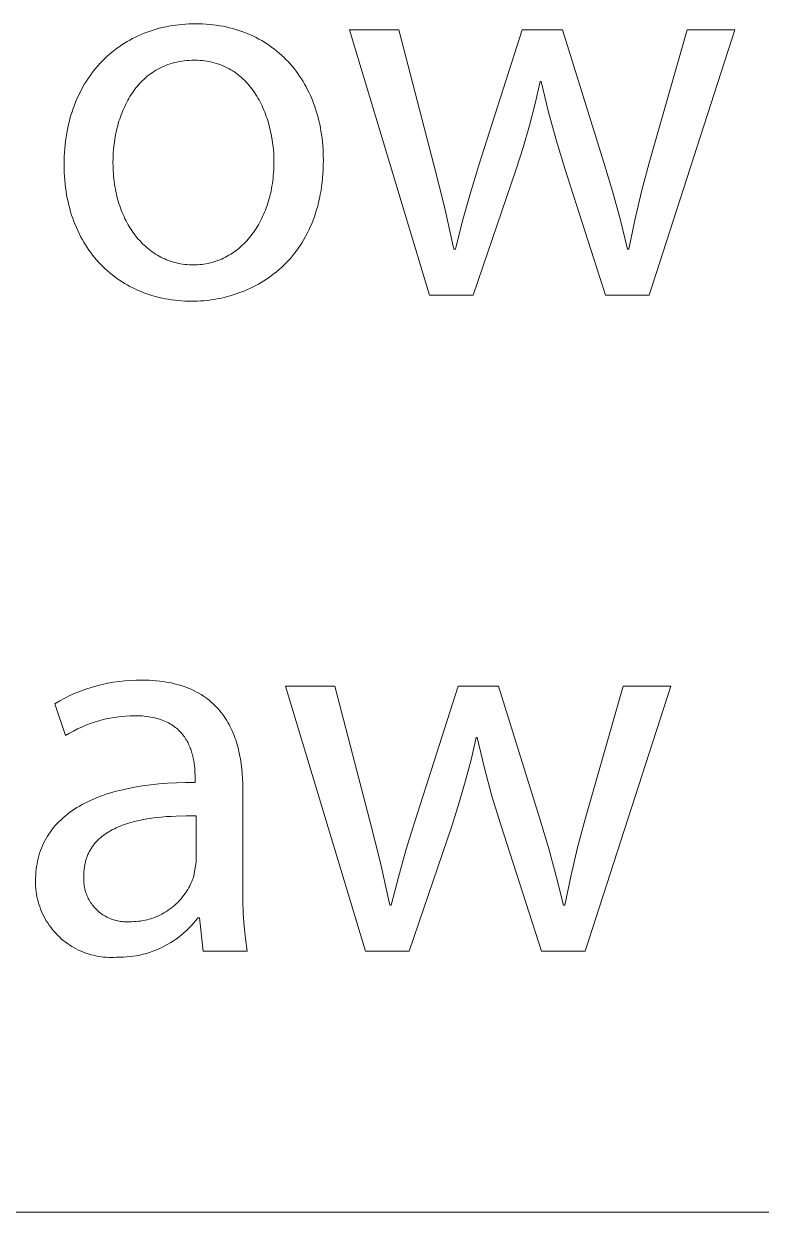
# Model space of a CAD drawing. Header units: millimetres. Extents: x 1383 to 4664, y -160 to 2132.
# Drawn here: x 4064.3 to 4108.5, y -159.9 to -88.7 of the extents above; entities that cross this region are included whole.
import ezdxf

# ---------------------------------------------------------------- set-up
doc = ezdxf.new("R2010")
doc.units = ezdxf.units.MM
doc.header["$MEASUREMENT"] = 0
doc.layers.add('Domyślny', color=7, linetype='Continuous', true_color=0x000000)

msp = doc.modelspace()

# ---------------------------------------------------------------- linework, layer by layer
at = {"layer": 'Domyślny', "color": 18, "lineweight": 15, "true_color": 0x000000}
for p, q in [((4072.083, -89.087), (4072.268, -89.031)), ((4072.268, -89.031), (4072.454, -88.98)), ((4072.454, -88.98), (4072.643, -88.933)), ((4072.643, -88.933), (4072.834, -88.891)), ((4072.834, -88.891), (4073.026, -88.852)), ((4073.026, -88.852), (4073.22, -88.819)), ((4073.22, -88.819), (4073.416, -88.789)), ((4073.416, -88.789), (4073.614, -88.765)), ((4073.614, -88.765), (4073.813, -88.744)), ((4073.813, -88.744), (4074.014, -88.728)), ((4074.014, -88.728), (4074.217, -88.717)), ((4074.217, -88.717), (4074.42, -88.71)), ((4074.42, -88.71), (4074.626, -88.708)), ((4074.626, -88.708), (4074.839, -88.71)), ((4074.839, -88.71), (4075.049, -88.717)), ((4075.049, -88.717), (4075.258, -88.729)), ((4075.258, -88.729), (4075.464, -88.746)), ((4075.464, -88.746), (4075.668, -88.768)), ((4075.668, -88.768), (4075.87, -88.794)), ((4075.87, -88.794), (4076.069, -88.825)), ((4076.069, -88.825), (4076.266, -88.86)), ((4076.266, -88.86), (4076.46, -88.9)), ((4076.46, -88.9), (4076.652, -88.944)), ((4076.652, -88.944), (4076.842, -88.993)), ((4076.842, -88.993), (4077.028, -89.046)), ((4070.522, -89.778), (4070.686, -89.685)), ((4070.686, -89.685), (4070.852, -89.595)), ((4070.852, -89.595), (4071.021, -89.51)), ((4071.021, -89.51), (4071.192, -89.429)), ((4071.192, -89.429), (4071.366, -89.352)), ((4071.366, -89.352), (4071.542, -89.279)), ((4071.542, -89.279), (4071.72, -89.211)), ((4071.72, -89.211), (4071.9, -89.147)), ((4071.9, -89.147), (4072.083, -89.087)), ((4077.028, -89.046), (4077.213, -89.104)), ((4077.213, -89.104), (4077.394, -89.166)), ((4077.394, -89.166), (4077.573, -89.232)), ((4077.573, -89.232), (4077.749, -89.303)), ((4077.749, -89.303), (4077.922, -89.377)), ((4077.922, -89.377), (4078.093, -89.456)), ((4078.093, -89.456), (4078.261, -89.539)), ((4078.261, -89.539), (4078.426, -89.626)), ((4078.426, -89.626), (4078.588, -89.718)), ((4078.588, -89.718), (4078.747, -89.813)), ((4088.648, -104.971), (4083.852, -89.074)), ((4083.852, -89.074), (4086.812, -89.074)), ((4086.812, -89.074), (4088.91, -97.159)), ((4091.609, -97.181), (4094.198, -89.074)), ((4094.198, -89.074), (4096.624, -89.074)), ((4096.624, -89.074), (4099.093, -97.028)), ((4101.814, -97.05), (4104.086, -89.074)), ((4106.949, -89.074), (4101.814, -104.971)), ((4104.086, -89.074), (4106.949, -89.074)), ((4069.453, -90.547), (4069.597, -90.425)), ((4069.597, -90.425), (4069.745, -90.307)), ((4069.745, -90.307), (4069.894, -90.193)), ((4069.894, -90.193), (4070.047, -90.083)), ((4070.047, -90.083), (4070.203, -89.978)), ((4070.203, -89.978), (4070.361, -89.876)), ((4070.361, -89.876), (4070.522, -89.778)), ((4078.747, -89.813), (4078.903, -89.912)), ((4078.903, -89.912), (4079.056, -90.015)), ((4079.056, -90.015), (4079.206, -90.122)), ((4079.206, -90.122), (4079.353, -90.233)), ((4079.353, -90.233), (4079.497, -90.347)), ((4079.497, -90.347), (4079.638, -90.466)), ((4079.638, -90.466), (4079.775, -90.588)), ((4068.78, -91.216), (4068.908, -91.074)), ((4068.908, -91.074), (4069.04, -90.937)), ((4069.04, -90.937), (4069.174, -90.803)), ((4069.174, -90.803), (4069.312, -90.673)), ((4069.312, -90.673), (4069.453, -90.547)), ((4072.971, -91.155), (4072.844, -91.203)), ((4073.102, -91.111), (4072.971, -91.155)), ((4073.235, -91.071), (4073.102, -91.111)), ((4073.371, -91.034), (4073.235, -91.071)), ((4073.51, -91.002), (4073.371, -91.034)), ((4073.652, -90.973), (4073.51, -91.002)), ((4073.796, -90.949), (4073.652, -90.973)), ((4073.943, -90.929), (4073.796, -90.949)), ((4074.093, -90.913), (4073.943, -90.929)), ((4074.246, -90.902), (4074.093, -90.913)), ((4074.402, -90.895), (4074.246, -90.902)), ((4074.56, -90.893), (4074.402, -90.895)), ((4074.719, -90.895), (4074.56, -90.893)), ((4074.875, -90.903), (4074.719, -90.895)), ((4075.027, -90.915), (4074.875, -90.903)), ((4075.177, -90.932), (4075.027, -90.915)), ((4075.324, -90.953), (4075.177, -90.932)), ((4075.468, -90.979), (4075.324, -90.953)), ((4075.609, -91.01), (4075.468, -90.979)), ((4075.747, -91.045), (4075.609, -91.01)), ((4075.882, -91.084), (4075.747, -91.045)), ((4076.014, -91.127), (4075.882, -91.084)), ((4076.143, -91.174), (4076.014, -91.127)), ((4076.27, -91.225), (4076.143, -91.174)), ((4079.775, -90.588), (4079.909, -90.714)), ((4079.909, -90.714), (4080.04, -90.843)), ((4080.04, -90.843), (4080.168, -90.976)), ((4080.168, -90.976), (4080.292, -91.113)), ((4080.292, -91.113), (4080.413, -91.253)), ((4068.19, -91.981), (4068.301, -91.821)), ((4068.301, -91.821), (4068.415, -91.664)), ((4068.415, -91.664), (4068.533, -91.511)), ((4068.533, -91.511), (4068.655, -91.361)), ((4068.655, -91.361), (4068.78, -91.216)), ((4071.712, -91.875), (4071.613, -91.96)), ((4071.813, -91.794), (4071.712, -91.875)), ((4071.917, -91.715), (4071.813, -91.794)), ((4072.023, -91.639), (4071.917, -91.715)), ((4072.133, -91.567), (4072.023, -91.639)), ((4072.244, -91.498), (4072.133, -91.567)), ((4072.359, -91.432), (4072.244, -91.498)), ((4072.476, -91.369), (4072.359, -91.432)), ((4072.596, -91.31), (4072.476, -91.369)), ((4072.718, -91.255), (4072.596, -91.31)), ((4072.844, -91.203), (4072.718, -91.255)), ((4076.393, -91.28), (4076.27, -91.225)), ((4076.514, -91.339), (4076.393, -91.28)), ((4076.632, -91.402), (4076.514, -91.339)), ((4076.747, -91.468), (4076.632, -91.402)), ((4076.86, -91.537), (4076.747, -91.468)), ((4076.969, -91.61), (4076.86, -91.537)), ((4077.076, -91.686), (4076.969, -91.61)), ((4077.18, -91.766), (4077.076, -91.686)), ((4077.282, -91.848), (4077.18, -91.766)), ((4077.381, -91.934), (4077.282, -91.848)), ((4080.413, -91.253), (4080.531, -91.397)), ((4080.531, -91.397), (4080.645, -91.544)), ((4080.645, -91.544), (4080.755, -91.694)), ((4080.755, -91.694), (4080.862, -91.848)), ((4080.862, -91.848), (4080.966, -92.005)), ((4067.783, -92.661), (4067.879, -92.486)), ((4067.879, -92.486), (4067.979, -92.314)), ((4067.979, -92.314), (4068.082, -92.146)), ((4068.082, -92.146), (4068.19, -91.981)), ((4071.075, -92.526), (4070.994, -92.63)), ((4071.158, -92.425), (4071.075, -92.526)), ((4071.244, -92.327), (4071.158, -92.425)), ((4071.332, -92.231), (4071.244, -92.327)), ((4071.423, -92.138), (4071.332, -92.231)), ((4071.517, -92.048), (4071.423, -92.138)), ((4071.613, -91.96), (4071.517, -92.048)), ((4077.477, -92.022), (4077.381, -91.934)), ((4077.57, -92.113), (4077.477, -92.022)), ((4077.661, -92.207), (4077.57, -92.113)), ((4077.749, -92.304), (4077.661, -92.207)), ((4077.835, -92.403), (4077.749, -92.304)), ((4077.918, -92.505), (4077.835, -92.403)), ((4077.998, -92.608), (4077.918, -92.505)), ((4080.966, -92.005), (4081.066, -92.165)), ((4081.066, -92.165), (4081.162, -92.329)), ((4081.162, -92.329), (4081.254, -92.496)), ((4081.254, -92.496), (4081.343, -92.666)), ((4095.28, -92.166), (4094.976, -93.495)), ((4095.346, -92.166), (4095.28, -92.166)), ((4095.757, -93.922), (4095.346, -92.166)), ((4067.437, -93.4), (4067.518, -93.21)), ((4067.518, -93.21), (4067.602, -93.023)), ((4067.602, -93.023), (4067.69, -92.84)), ((4067.69, -92.84), (4067.783, -92.661)), ((4070.562, -93.296), (4070.498, -93.415)), ((4070.627, -93.18), (4070.562, -93.296)), ((4070.696, -93.066), (4070.627, -93.18)), ((4070.767, -92.953), (4070.696, -93.066)), ((4070.84, -92.843), (4070.767, -92.953)), ((4070.916, -92.735), (4070.84, -92.843)), ((4070.994, -92.63), (4070.916, -92.735)), ((4078.076, -92.715), (4077.998, -92.608)), ((4078.152, -92.823), (4078.076, -92.715)), ((4078.224, -92.933), (4078.152, -92.823)), ((4078.295, -93.046), (4078.224, -92.933)), ((4078.363, -93.16), (4078.295, -93.046)), ((4078.428, -93.276), (4078.363, -93.16)), ((4078.491, -93.394), (4078.428, -93.276)), ((4081.343, -92.666), (4081.428, -92.839)), ((4081.428, -92.839), (4081.509, -93.015)), ((4081.509, -93.015), (4081.587, -93.194)), ((4081.587, -93.194), (4081.661, -93.376)), ((4067.158, -94.196), (4067.221, -93.992)), ((4067.221, -93.992), (4067.289, -93.791)), ((4067.289, -93.791), (4067.361, -93.594)), ((4067.361, -93.594), (4067.437, -93.4)), ((4070.269, -93.905), (4070.218, -94.032)), ((4070.323, -93.78), (4070.269, -93.905)), ((4070.379, -93.657), (4070.323, -93.78)), ((4070.437, -93.535), (4070.379, -93.657)), ((4070.498, -93.415), (4070.437, -93.535)), ((4078.551, -93.513), (4078.491, -93.394)), ((4078.609, -93.634), (4078.551, -93.513)), ((4078.665, -93.756), (4078.609, -93.634)), ((4078.718, -93.879), (4078.665, -93.756)), ((4078.769, -94.004), (4078.718, -93.879)), ((4078.818, -94.13), (4078.769, -94.004)), ((4081.661, -93.376), (4081.73, -93.561)), ((4081.73, -93.561), (4081.796, -93.749)), ((4081.796, -93.749), (4081.858, -93.94)), ((4081.858, -93.94), (4081.916, -94.134)), ((4094.976, -93.495), (4094.634, -94.814)), ((4096.227, -95.664), (4095.757, -93.922)), ((4066.993, -94.83), (4067.044, -94.615)), ((4067.044, -94.615), (4067.099, -94.404)), ((4067.099, -94.404), (4067.158, -94.196)), ((4069.997, -94.686), (4069.96, -94.82)), ((4070.036, -94.553), (4069.997, -94.686)), ((4070.078, -94.421), (4070.036, -94.553)), ((4070.122, -94.29), (4070.078, -94.421)), ((4070.169, -94.16), (4070.122, -94.29)), ((4070.218, -94.032), (4070.169, -94.16)), ((4078.864, -94.257), (4078.818, -94.13)), ((4078.908, -94.385), (4078.864, -94.257)), ((4078.949, -94.513), (4078.908, -94.385)), ((4078.989, -94.643), (4078.949, -94.513)), ((4079.06, -94.903), (4078.989, -94.643)), ((4081.916, -94.134), (4081.969, -94.331)), ((4081.969, -94.331), (4082.019, -94.53)), ((4082.019, -94.53), (4082.064, -94.732)), ((4082.064, -94.732), (4082.106, -94.936)), ((4066.87, -95.495), (4066.906, -95.27)), ((4066.906, -95.27), (4066.948, -95.049)), ((4066.948, -95.049), (4066.993, -94.83)), ((4069.835, -95.367), (4069.786, -95.645)), ((4069.893, -95.092), (4069.835, -95.367)), ((4069.925, -94.955), (4069.893, -95.092)), ((4069.96, -94.82), (4069.925, -94.955)), ((4079.123, -95.165), (4079.06, -94.903)), ((4079.177, -95.429), (4079.123, -95.165)), ((4079.223, -95.693), (4079.177, -95.429)), ((4082.106, -94.936), (4082.143, -95.144)), ((4082.143, -95.144), (4082.176, -95.354)), ((4082.176, -95.354), (4082.205, -95.566)), ((4094.634, -94.814), (4094.254, -96.123)), ((4066.788, -96.191), (4066.811, -95.956)), ((4066.811, -95.956), (4066.838, -95.724)), ((4066.838, -95.724), (4066.87, -95.495)), ((4069.746, -95.925), (4069.715, -96.206)), ((4069.786, -95.645), (4069.746, -95.925)), ((4079.259, -95.956), (4079.223, -95.693)), ((4079.288, -96.218), (4079.259, -95.956)), ((4082.205, -95.566), (4082.229, -95.781)), ((4082.229, -95.781), (4082.249, -95.998)), ((4082.249, -95.998), (4082.265, -96.218)), ((4094.254, -96.123), (4093.838, -97.421)), ((4096.755, -97.388), (4096.227, -95.664)), ((4066.751, -96.916), (4066.758, -96.671)), ((4066.758, -96.671), (4066.771, -96.429)), ((4066.771, -96.429), (4066.788, -96.191)), ((4069.681, -96.772), (4069.676, -97.055)), ((4069.694, -96.489), (4069.681, -96.772)), ((4069.715, -96.206), (4069.694, -96.489)), ((4079.308, -96.478), (4079.288, -96.218)), ((4079.32, -96.736), (4079.308, -96.478)), ((4079.324, -96.99), (4079.32, -96.736)), ((4082.265, -96.218), (4082.276, -96.44)), ((4082.276, -96.44), (4082.282, -96.665)), ((4082.282, -96.665), (4082.285, -96.891)), ((4066.748, -97.164), (4066.751, -96.916)), ((4066.75, -97.398), (4066.748, -97.164)), ((4066.758, -97.629), (4066.75, -97.398)), ((4069.676, -97.055), (4069.678, -97.217)), ((4069.678, -97.217), (4069.682, -97.378)), ((4069.682, -97.378), (4069.689, -97.538)), ((4069.689, -97.538), (4069.699, -97.696)), ((4079.3, -97.65), (4079.31, -97.487)), ((4079.31, -97.487), (4079.318, -97.323)), ((4079.318, -97.323), (4079.322, -97.157)), ((4079.322, -97.157), (4079.324, -96.99)), ((4082.273, -97.433), (4082.258, -97.696)), ((4082.282, -97.164), (4082.273, -97.433)), ((4082.285, -96.891), (4082.282, -97.164)), ((4088.91, -97.159), (4089.549, -99.678)), ((4091.096, -98.848), (4091.609, -97.181)), ((4093.838, -97.421), (4091.27, -104.971)), ((4099.192, -104.971), (4096.755, -97.388)), ((4099.093, -97.028), (4099.614, -98.745)), ((4101.353, -98.759), (4101.814, -97.05)), ((4066.77, -97.857), (4066.758, -97.629)), ((4066.786, -98.083), (4066.77, -97.857)), ((4066.808, -98.305), (4066.786, -98.083)), ((4066.833, -98.525), (4066.808, -98.305)), ((4069.699, -97.696), (4069.712, -97.853)), ((4069.712, -97.853), (4069.728, -98.009)), ((4069.728, -98.009), (4069.746, -98.163)), ((4069.746, -98.163), (4069.768, -98.315)), ((4079.205, -98.438), (4079.229, -98.284)), ((4079.229, -98.284), (4079.251, -98.128)), ((4079.251, -98.128), (4079.27, -97.97)), ((4079.27, -97.97), (4079.286, -97.811)), ((4079.286, -97.811), (4079.3, -97.65)), ((4082.212, -98.209), (4082.181, -98.458)), ((4082.238, -97.955), (4082.212, -98.209)), ((4082.258, -97.696), (4082.238, -97.955)), ((4066.864, -98.742), (4066.833, -98.525)), ((4066.899, -98.955), (4066.864, -98.742)), ((4066.938, -99.166), (4066.899, -98.955)), ((4069.768, -98.315), (4069.792, -98.466)), ((4069.792, -98.466), (4069.818, -98.615)), ((4069.818, -98.615), (4069.847, -98.763)), ((4069.847, -98.763), (4069.879, -98.909)), ((4069.879, -98.909), (4069.914, -99.053)), ((4079.079, -99.037), (4079.114, -98.89)), ((4079.114, -98.89), (4079.147, -98.741)), ((4079.147, -98.741), (4079.177, -98.591)), ((4079.177, -98.591), (4079.205, -98.438)), ((4082.102, -98.942), (4082.055, -99.177)), ((4082.144, -98.702), (4082.102, -98.942)), ((4082.181, -98.458), (4082.144, -98.702)), ((4090.626, -100.527), (4091.096, -98.848)), ((4099.614, -98.745), (4100.087, -100.475)), ((4100.949, -100.482), (4101.353, -98.759)), ((4066.982, -99.374), (4066.938, -99.166)), ((4067.03, -99.579), (4066.982, -99.374)), ((4067.082, -99.781), (4067.03, -99.579)), ((4069.914, -99.053), (4069.951, -99.196)), ((4069.951, -99.196), (4069.99, -99.336)), ((4069.99, -99.336), (4070.033, -99.475)), ((4070.033, -99.475), (4070.077, -99.612)), ((4070.077, -99.612), (4070.124, -99.747)), ((4078.862, -99.742), (4078.911, -99.605)), ((4078.911, -99.605), (4078.956, -99.466)), ((4078.956, -99.466), (4079, -99.325)), ((4079, -99.325), (4079.04, -99.182)), ((4079.04, -99.182), (4079.079, -99.037)), ((4081.945, -99.633), (4081.883, -99.854)), ((4082.003, -99.407), (4081.945, -99.633)), ((4082.055, -99.177), (4082.003, -99.407)), ((4089.549, -99.678), (4090.101, -102.218)), ((4067.138, -99.98), (4067.082, -99.781)), ((4067.199, -100.175), (4067.138, -99.98)), ((4067.264, -100.368), (4067.199, -100.175)), ((4067.333, -100.557), (4067.264, -100.368)), ((4070.124, -99.747), (4070.174, -99.88)), ((4070.174, -99.88), (4070.226, -100.011)), ((4070.226, -100.011), (4070.28, -100.14)), ((4070.28, -100.14), (4070.337, -100.267)), ((4070.337, -100.267), (4070.396, -100.392)), ((4070.396, -100.392), (4070.457, -100.515)), ((4078.522, -100.518), (4078.584, -100.394)), ((4078.584, -100.394), (4078.645, -100.268)), ((4078.645, -100.268), (4078.703, -100.14)), ((4078.703, -100.14), (4078.758, -100.009)), ((4078.758, -100.009), (4078.812, -99.877)), ((4078.812, -99.877), (4078.862, -99.742)), ((4081.745, -100.281), (4081.669, -100.488)), ((4081.816, -100.07), (4081.745, -100.281)), ((4081.883, -99.854), (4081.816, -100.07)), ((4067.406, -100.743), (4067.333, -100.557)), ((4067.482, -100.926), (4067.406, -100.743)), ((4067.563, -101.106), (4067.482, -100.926)), ((4067.648, -101.282), (4067.563, -101.106)), ((4070.457, -100.515), (4070.521, -100.635)), ((4070.521, -100.635), (4070.587, -100.753)), ((4070.587, -100.753), (4070.655, -100.869)), ((4070.655, -100.869), (4070.725, -100.982)), ((4070.725, -100.982), (4070.798, -101.093)), ((4070.798, -101.093), (4070.873, -101.202)), ((4078.099, -101.21), (4078.175, -101.1)), ((4078.175, -101.1), (4078.249, -100.989)), ((4078.249, -100.989), (4078.32, -100.875)), ((4078.32, -100.875), (4078.39, -100.758)), ((4078.39, -100.758), (4078.457, -100.639)), ((4078.457, -100.639), (4078.522, -100.518)), ((4081.414, -101.082), (4081.32, -101.271)), ((4081.503, -100.889), (4081.414, -101.082)), ((4081.588, -100.691), (4081.503, -100.889)), ((4081.669, -100.488), (4081.588, -100.691)), ((4090.2, -102.218), (4090.626, -100.527)), ((4100.087, -100.475), (4100.514, -102.218)), ((4100.601, -102.218), (4100.949, -100.482)), ((4067.736, -101.455), (4067.648, -101.282)), ((4067.828, -101.625), (4067.736, -101.455)), ((4067.924, -101.791), (4067.828, -101.625)), ((4068.023, -101.954), (4067.924, -101.791)), ((4070.873, -101.202), (4070.949, -101.308)), ((4070.949, -101.308), (4071.028, -101.412)), ((4071.028, -101.412), (4071.109, -101.513)), ((4071.109, -101.513), (4071.192, -101.612)), ((4071.192, -101.612), (4071.277, -101.708)), ((4071.277, -101.708), (4071.364, -101.801)), ((4071.364, -101.801), (4071.453, -101.891)), ((4077.513, -101.9), (4077.602, -101.809)), ((4077.602, -101.809), (4077.69, -101.716)), ((4077.69, -101.716), (4077.776, -101.62)), ((4077.776, -101.62), (4077.86, -101.521)), ((4077.86, -101.521), (4077.942, -101.42)), ((4077.942, -101.42), (4078.022, -101.316)), ((4078.022, -101.316), (4078.099, -101.21)), ((4081.015, -101.81), (4080.906, -101.981)), ((4081.121, -101.635), (4081.015, -101.81)), ((4081.222, -101.455), (4081.121, -101.635)), ((4081.32, -101.271), (4081.222, -101.455)), ((4068.126, -102.114), (4068.023, -101.954)), ((4068.233, -102.27), (4068.126, -102.114)), ((4068.343, -102.422), (4068.233, -102.27)), ((4068.456, -102.571), (4068.343, -102.422)), ((4068.573, -102.717), (4068.456, -102.571)), ((4071.453, -101.891), (4071.544, -101.979)), ((4071.544, -101.979), (4071.637, -102.064)), ((4071.637, -102.064), (4071.731, -102.146)), ((4071.731, -102.146), (4071.828, -102.226)), ((4071.828, -102.226), (4071.926, -102.302)), ((4071.926, -102.302), (4072.026, -102.376)), ((4072.026, -102.376), (4072.128, -102.446)), ((4072.128, -102.446), (4072.231, -102.513)), ((4072.231, -102.513), (4072.337, -102.578)), ((4072.337, -102.578), (4072.444, -102.639)), ((4076.626, -102.584), (4076.731, -102.52)), ((4076.731, -102.52), (4076.835, -102.453)), ((4076.835, -102.453), (4076.937, -102.383)), ((4076.937, -102.383), (4077.037, -102.31)), ((4077.037, -102.31), (4077.136, -102.234)), ((4077.136, -102.234), (4077.232, -102.154)), ((4077.232, -102.154), (4077.328, -102.073)), ((4077.328, -102.073), (4077.421, -101.988)), ((4077.421, -101.988), (4077.513, -101.9)), ((4080.556, -102.466), (4080.433, -102.619)), ((4080.676, -102.309), (4080.556, -102.466)), ((4080.793, -102.147), (4080.676, -102.309)), ((4080.906, -101.981), (4080.793, -102.147)), ((4090.101, -102.218), (4090.2, -102.218)), ((4100.514, -102.218), (4100.601, -102.218)), ((4068.693, -102.859), (4068.573, -102.717)), ((4068.816, -102.997), (4068.693, -102.859)), ((4068.943, -103.131), (4068.816, -102.997)), ((4069.073, -103.262), (4068.943, -103.131)), ((4069.205, -103.39), (4069.073, -103.262)), ((4072.444, -102.639), (4072.552, -102.697)), ((4072.552, -102.697), (4072.663, -102.752)), ((4072.663, -102.752), (4072.775, -102.804)), ((4072.775, -102.804), (4072.888, -102.852)), ((4072.888, -102.852), (4073.003, -102.897)), ((4073.003, -102.897), (4073.12, -102.939)), ((4073.12, -102.939), (4073.238, -102.977)), ((4073.238, -102.977), (4073.357, -103.012)), ((4073.357, -103.012), (4073.478, -103.043)), ((4073.478, -103.043), (4073.601, -103.071)), ((4073.601, -103.071), (4073.724, -103.095)), ((4073.724, -103.095), (4073.849, -103.115)), ((4073.849, -103.115), (4073.976, -103.132)), ((4073.976, -103.132), (4074.104, -103.146)), ((4074.104, -103.146), (4074.233, -103.155)), ((4074.233, -103.155), (4074.363, -103.161)), ((4074.363, -103.161), (4074.495, -103.163)), ((4074.495, -103.163), (4074.623, -103.161)), ((4074.623, -103.161), (4074.751, -103.155)), ((4074.751, -103.155), (4074.877, -103.146)), ((4074.877, -103.146), (4075.002, -103.133)), ((4075.002, -103.133), (4075.127, -103.116)), ((4075.127, -103.116), (4075.25, -103.096)), ((4075.25, -103.096), (4075.372, -103.072)), ((4075.372, -103.072), (4075.493, -103.045)), ((4075.493, -103.045), (4075.612, -103.014)), ((4075.612, -103.014), (4075.73, -102.979)), ((4075.73, -102.979), (4075.847, -102.941)), ((4075.847, -102.941), (4075.963, -102.9)), ((4075.963, -102.9), (4076.077, -102.856)), ((4076.077, -102.856), (4076.19, -102.808)), ((4076.19, -102.808), (4076.301, -102.757)), ((4076.301, -102.757), (4076.411, -102.702)), ((4076.411, -102.702), (4076.519, -102.645)), ((4076.519, -102.645), (4076.626, -102.584)), ((4079.907, -103.187), (4079.768, -103.318)), ((4080.043, -103.052), (4079.907, -103.187)), ((4080.176, -102.912), (4080.043, -103.052)), ((4080.306, -102.768), (4080.176, -102.912)), ((4080.433, -102.619), (4080.306, -102.768)), ((4069.341, -103.513), (4069.205, -103.39)), ((4069.48, -103.633), (4069.341, -103.513)), ((4069.622, -103.749), (4069.48, -103.633)), ((4069.767, -103.861), (4069.622, -103.749)), ((4069.914, -103.969), (4069.767, -103.861)), ((4070.065, -104.074), (4069.914, -103.969)), ((4079.032, -103.91), (4078.878, -104.016)), ((4079.184, -103.8), (4079.032, -103.91)), ((4079.334, -103.686), (4079.184, -103.8)), ((4079.481, -103.568), (4079.334, -103.686)), ((4079.626, -103.445), (4079.481, -103.568)), ((4079.768, -103.318), (4079.626, -103.445)), ((4070.218, -104.174), (4070.065, -104.074)), ((4070.374, -104.271), (4070.218, -104.174)), ((4070.532, -104.363), (4070.374, -104.271)), ((4070.693, -104.452), (4070.532, -104.363)), ((4070.857, -104.536), (4070.693, -104.452)), ((4071.023, -104.617), (4070.857, -104.536)), ((4071.191, -104.693), (4071.023, -104.617)), ((4071.362, -104.765), (4071.191, -104.693)), ((4077.571, -104.711), (4077.4, -104.78)), ((4077.741, -104.639), (4077.571, -104.711)), ((4077.908, -104.562), (4077.741, -104.639)), ((4078.075, -104.481), (4077.908, -104.562)), ((4078.239, -104.397), (4078.075, -104.481)), ((4078.402, -104.308), (4078.239, -104.397)), ((4078.563, -104.215), (4078.402, -104.308)), ((4078.721, -104.117), (4078.563, -104.215)), ((4078.878, -104.016), (4078.721, -104.117)), ((4071.535, -104.833), (4071.362, -104.765)), ((4071.711, -104.897), (4071.535, -104.833)), ((4071.888, -104.957), (4071.711, -104.897)), ((4072.068, -105.013), (4071.888, -104.957)), ((4072.25, -105.064), (4072.068, -105.013)), ((4072.434, -105.111), (4072.25, -105.064)), ((4072.62, -105.153), (4072.434, -105.111)), ((4072.808, -105.192), (4072.62, -105.153)), ((4072.997, -105.225), (4072.808, -105.192)), ((4073.189, -105.255), (4072.997, -105.225)), ((4073.382, -105.28), (4073.189, -105.255)), ((4073.577, -105.3), (4073.382, -105.28)), ((4073.774, -105.316), (4073.577, -105.3)), ((4073.973, -105.328), (4073.774, -105.316)), ((4074.173, -105.335), (4073.973, -105.328)), ((4074.374, -105.337), (4074.173, -105.335)), ((4074.554, -105.335), (4074.374, -105.337)), ((4074.734, -105.33), (4074.554, -105.335)), ((4074.915, -105.32), (4074.734, -105.33)), ((4075.095, -105.307), (4074.915, -105.32)), ((4075.276, -105.29), (4075.095, -105.307)), ((4075.456, -105.269), (4075.276, -105.29)), ((4075.636, -105.244), (4075.456, -105.269)), ((4075.815, -105.215), (4075.636, -105.244)), ((4075.994, -105.183), (4075.815, -105.215)), ((4076.173, -105.146), (4075.994, -105.183)), ((4076.351, -105.106), (4076.173, -105.146)), ((4076.528, -105.061), (4076.351, -105.106)), ((4076.705, -105.013), (4076.528, -105.061)), ((4076.88, -104.961), (4076.705, -105.013)), ((4077.055, -104.904), (4076.88, -104.961)), ((4077.228, -104.844), (4077.055, -104.904)), ((4077.4, -104.78), (4077.228, -104.844)), ((4091.27, -104.971), (4088.648, -104.971)), ((4101.814, -104.971), (4099.192, -104.971)), ((4069.365, -128.237), (4069.701, -128.177)), ((4069.701, -128.177), (4070.04, -128.128)), ((4070.04, -128.128), (4070.379, -128.092)), ((4070.379, -128.092), (4070.72, -128.067)), ((4070.72, -128.067), (4071.062, -128.053)), ((4071.062, -128.053), (4071.404, -128.052)), ((4071.404, -128.052), (4071.629, -128.055)), ((4071.629, -128.055), (4071.849, -128.062)), ((4071.849, -128.062), (4072.063, -128.074)), ((4072.063, -128.074), (4072.273, -128.09)), ((4072.273, -128.09), (4072.477, -128.111)), ((4072.477, -128.111), (4072.676, -128.137)), ((4072.676, -128.137), (4072.87, -128.167)), ((4072.87, -128.167), (4073.06, -128.201)), ((4073.06, -128.201), (4073.244, -128.24)), ((4067.096, -128.979), (4067.408, -128.84)), ((4067.408, -128.84), (4067.725, -128.711)), ((4067.725, -128.711), (4068.046, -128.594)), ((4068.046, -128.594), (4068.371, -128.488)), ((4068.371, -128.488), (4068.699, -128.393)), ((4068.699, -128.393), (4069.031, -128.309)), ((4069.031, -128.309), (4069.365, -128.237)), ((4073.244, -128.24), (4073.423, -128.282)), ((4073.423, -128.282), (4073.598, -128.329)), ((4073.598, -128.329), (4073.768, -128.38)), ((4073.768, -128.38), (4073.933, -128.434)), ((4073.933, -128.434), (4074.093, -128.493)), ((4074.093, -128.493), (4074.249, -128.555)), ((4074.249, -128.555), (4074.401, -128.621)), ((4074.401, -128.621), (4074.547, -128.69)), ((4074.547, -128.69), (4074.69, -128.763)), ((4074.69, -128.763), (4074.828, -128.84)), ((4074.828, -128.84), (4074.962, -128.92)), ((4074.962, -128.92), (4075.092, -129.003)), ((4084.806, -144.301), (4080.01, -128.404)), ((4080.01, -128.404), (4082.971, -128.404)), ((4082.971, -128.404), (4085.069, -136.489)), ((4087.767, -136.522), (4090.357, -128.404)), ((4090.357, -128.404), (4092.782, -128.404)), ((4092.782, -128.404), (4095.252, -136.369)), ((4097.972, -136.38), (4100.245, -128.404)), ((4103.107, -128.404), (4097.972, -144.301)), ((4100.245, -128.404), (4103.107, -128.404)), ((4066.192, -129.462), (4066.488, -129.29)), ((4066.837, -131.374), (4066.192, -129.462)), ((4066.488, -129.29), (4066.789, -129.13)), ((4066.789, -129.13), (4067.096, -128.979)), ((4075.092, -129.003), (4075.217, -129.089)), ((4075.217, -129.089), (4075.338, -129.178)), ((4075.338, -129.178), (4075.455, -129.271)), ((4075.455, -129.271), (4075.569, -129.366)), ((4075.569, -129.366), (4075.678, -129.464)), ((4075.678, -129.464), (4075.783, -129.566)), ((4075.783, -129.566), (4075.885, -129.669)), ((4069.353, -130.357), (4069.087, -130.419)), ((4069.621, -130.305), (4069.353, -130.357)), ((4069.89, -130.262), (4069.621, -130.305)), ((4070.161, -130.228), (4069.89, -130.262)), ((4070.432, -130.203), (4070.161, -130.228)), ((4070.705, -130.188), (4070.432, -130.203)), ((4070.977, -130.183), (4070.705, -130.188)), ((4071.128, -130.184), (4070.977, -130.183)), ((4071.274, -130.19), (4071.128, -130.184)), ((4071.416, -130.198), (4071.274, -130.19)), ((4071.555, -130.21), (4071.416, -130.198)), ((4071.689, -130.224), (4071.555, -130.21)), ((4071.819, -130.242), (4071.689, -130.224)), ((4071.945, -130.263), (4071.819, -130.242)), ((4072.068, -130.287), (4071.945, -130.263)), ((4072.186, -130.313), (4072.068, -130.287)), ((4072.301, -130.343), (4072.186, -130.313)), ((4072.413, -130.375), (4072.301, -130.343)), ((4075.885, -129.669), (4075.982, -129.776)), ((4075.982, -129.776), (4076.076, -129.885)), ((4076.076, -129.885), (4076.167, -129.996)), ((4076.167, -129.996), (4076.253, -130.11)), ((4076.253, -130.11), (4076.336, -130.227)), ((4076.336, -130.227), (4076.416, -130.345)), ((4076.416, -130.345), (4076.492, -130.466)), ((4067.552, -130.978), (4067.309, -131.102)), ((4067.8, -130.863), (4067.552, -130.978)), ((4068.051, -130.756), (4067.8, -130.863)), ((4068.305, -130.658), (4068.051, -130.756)), ((4068.563, -130.57), (4068.305, -130.658)), ((4068.824, -130.49), (4068.563, -130.57)), ((4069.087, -130.419), (4068.824, -130.49)), ((4072.52, -130.409), (4072.413, -130.375)), ((4072.624, -130.446), (4072.52, -130.409)), ((4072.725, -130.486), (4072.624, -130.446)), ((4072.822, -130.528), (4072.725, -130.486)), ((4072.916, -130.572), (4072.822, -130.528)), ((4073.007, -130.619), (4072.916, -130.572)), ((4073.094, -130.667), (4073.007, -130.619)), ((4073.178, -130.718), (4073.094, -130.667)), ((4073.259, -130.77), (4073.178, -130.718)), ((4073.337, -130.825), (4073.259, -130.77)), ((4073.412, -130.881), (4073.337, -130.825)), ((4073.484, -130.939), (4073.412, -130.881)), ((4073.553, -130.999), (4073.484, -130.939)), ((4073.619, -131.061), (4073.553, -130.999)), ((4073.682, -131.123), (4073.619, -131.061)), ((4076.492, -130.466), (4076.565, -130.589)), ((4076.565, -130.589), (4076.634, -130.713)), ((4076.634, -130.713), (4076.701, -130.84)), ((4076.701, -130.84), (4076.764, -130.969)), ((4076.764, -130.969), (4076.823, -131.099)), ((4067.071, -131.233), (4066.837, -131.374)), ((4067.309, -131.102), (4067.071, -131.233)), ((4073.743, -131.188), (4073.682, -131.123)), ((4073.801, -131.253), (4073.743, -131.188)), ((4073.856, -131.32), (4073.801, -131.253)), ((4073.909, -131.388), (4073.856, -131.32)), ((4073.959, -131.458), (4073.909, -131.388)), ((4074.007, -131.528), (4073.959, -131.458)), ((4074.052, -131.599), (4074.007, -131.528)), ((4074.095, -131.671), (4074.052, -131.599)), ((4074.136, -131.744), (4074.095, -131.671)), ((4074.175, -131.818), (4074.136, -131.744)), ((4076.823, -131.099), (4076.88, -131.231)), ((4076.88, -131.231), (4076.934, -131.365)), ((4076.934, -131.365), (4076.984, -131.5)), ((4076.984, -131.5), (4077.032, -131.636)), ((4077.032, -131.636), (4077.077, -131.774)), ((4077.077, -131.774), (4077.119, -131.914)), ((4091.439, -131.496), (4091.134, -132.825)), ((4091.504, -131.496), (4091.439, -131.496)), ((4091.915, -133.256), (4091.504, -131.496)), ((4074.211, -131.892), (4074.175, -131.818)), ((4074.245, -131.967), (4074.211, -131.892)), ((4074.278, -132.043), (4074.245, -131.967)), ((4074.308, -132.119), (4074.278, -132.043)), ((4074.337, -132.195), (4074.308, -132.119)), ((4074.363, -132.271), (4074.337, -132.195)), ((4074.388, -132.348), (4074.363, -132.271)), ((4074.411, -132.425), (4074.388, -132.348)), ((4074.432, -132.502), (4074.411, -132.425)), ((4077.119, -131.914), (4077.158, -132.054)), ((4077.158, -132.054), (4077.194, -132.196)), ((4077.194, -132.196), (4077.228, -132.339)), ((4077.228, -132.339), (4077.26, -132.482)), ((4077.26, -132.482), (4077.288, -132.627)), ((4074.452, -132.579), (4074.432, -132.502)), ((4074.47, -132.655), (4074.452, -132.579)), ((4074.487, -132.732), (4074.47, -132.655)), ((4074.516, -132.884), (4074.487, -132.732)), ((4074.539, -133.034), (4074.516, -132.884)), ((4074.558, -133.182), (4074.539, -133.034)), ((4074.572, -133.327), (4074.558, -133.182)), ((4077.288, -132.627), (4077.315, -132.773)), ((4077.315, -132.773), (4077.36, -133.066)), ((4077.36, -133.066), (4077.396, -133.361)), ((4091.134, -132.825), (4090.792, -134.144)), ((4074.582, -133.468), (4074.572, -133.327)), ((4074.589, -133.606), (4074.582, -133.468)), ((4074.593, -133.738), (4074.589, -133.606)), ((4074.594, -133.865), (4074.593, -133.738)), ((4074.594, -134.182), (4074.594, -133.865)), ((4077.396, -133.361), (4077.423, -133.658)), ((4077.423, -133.658), (4077.442, -133.956)), ((4092.385, -135.001), (4091.915, -133.256)), ((4070.079, -134.658), (4070.514, -134.557)), ((4070.514, -134.557), (4070.967, -134.468)), ((4070.967, -134.468), (4071.436, -134.39)), ((4071.436, -134.39), (4071.921, -134.325)), ((4071.921, -134.325), (4072.423, -134.272)), ((4072.423, -134.272), (4072.942, -134.231)), ((4072.942, -134.231), (4073.476, -134.202)), ((4073.476, -134.202), (4074.027, -134.186)), ((4074.027, -134.186), (4074.594, -134.182)), ((4077.442, -133.956), (4077.453, -134.255)), ((4077.453, -134.255), (4077.457, -134.553)), ((4077.457, -134.553), (4077.457, -140.508)), ((4090.792, -134.144), (4090.413, -135.454)), ((4067.992, -135.422), (4068.16, -135.338)), ((4068.16, -135.338), (4068.332, -135.257)), ((4068.332, -135.257), (4068.509, -135.179)), ((4068.509, -135.179), (4068.69, -135.104)), ((4068.69, -135.104), (4068.875, -135.031)), ((4068.875, -135.031), (4069.065, -134.962)), ((4069.065, -134.962), (4069.259, -134.895)), ((4069.259, -134.895), (4069.458, -134.831)), ((4069.458, -134.831), (4069.661, -134.77)), ((4069.661, -134.77), (4069.868, -134.713)), ((4069.868, -134.713), (4070.079, -134.658)), ((4092.914, -136.73), (4092.385, -135.001)), ((4066.942, -136.089), (4067.079, -135.985)), ((4067.079, -135.985), (4067.22, -135.884)), ((4067.22, -135.884), (4067.365, -135.786)), ((4067.365, -135.786), (4067.515, -135.691)), ((4067.515, -135.691), (4067.67, -135.598)), ((4067.67, -135.598), (4067.829, -135.509)), ((4067.829, -135.509), (4067.992, -135.422)), ((4090.413, -135.454), (4089.996, -136.751)), ((4066.116, -136.892), (4066.22, -136.769)), ((4066.22, -136.769), (4066.329, -136.649)), ((4066.329, -136.649), (4066.442, -136.531)), ((4066.442, -136.531), (4066.561, -136.416)), ((4066.561, -136.416), (4066.683, -136.304)), ((4066.683, -136.304), (4066.811, -136.195)), ((4066.811, -136.195), (4066.942, -136.089)), ((4070.236, -136.752), (4070.114, -136.8)), ((4070.361, -136.707), (4070.236, -136.752)), ((4070.487, -136.664), (4070.361, -136.707)), ((4070.615, -136.624), (4070.487, -136.664)), ((4070.746, -136.585), (4070.615, -136.624)), ((4070.878, -136.549), (4070.746, -136.585)), ((4071.147, -136.482), (4070.878, -136.549)), ((4071.423, -136.423), (4071.147, -136.482)), ((4071.704, -136.371), (4071.423, -136.423)), ((4071.99, -136.327), (4071.704, -136.371)), ((4072.28, -136.289), (4071.99, -136.327)), ((4072.574, -136.258), (4072.28, -136.289)), ((4072.87, -136.233), (4072.574, -136.258)), ((4073.168, -136.214), (4072.87, -136.233)), ((4073.467, -136.2), (4073.168, -136.214)), ((4074.065, -136.187), (4073.467, -136.2)), ((4074.66, -136.192), (4074.065, -136.187)), ((4074.66, -138.956), (4074.66, -136.192)), ((4085.069, -136.489), (4085.708, -139.008)), ((4087.255, -138.185), (4087.767, -136.522)), ((4089.996, -136.751), (4087.429, -144.301)), ((4095.35, -144.301), (4092.914, -136.73)), ((4095.252, -136.369), (4095.772, -138.082)), ((4097.512, -138.089), (4097.972, -136.38)), ((4065.666, -137.548), (4065.746, -137.411)), ((4065.746, -137.411), (4065.832, -137.278)), ((4065.832, -137.278), (4065.922, -137.146)), ((4065.922, -137.146), (4066.016, -137.018)), ((4066.016, -137.018), (4066.116, -136.892)), ((4068.945, -137.483), (4068.9, -137.522)), ((4068.99, -137.445), (4068.945, -137.483)), ((4069.036, -137.408), (4068.99, -137.445)), ((4069.131, -137.335), (4069.036, -137.408)), ((4069.229, -137.266), (4069.131, -137.335)), ((4069.33, -137.199), (4069.229, -137.266)), ((4069.434, -137.134), (4069.33, -137.199)), ((4069.541, -137.072), (4069.434, -137.134)), ((4069.65, -137.013), (4069.541, -137.072)), ((4069.762, -136.956), (4069.65, -137.013)), ((4069.877, -136.901), (4069.762, -136.956)), ((4069.995, -136.849), (4069.877, -136.901)), ((4070.114, -136.8), (4069.995, -136.849)), ((4065.334, -138.271), (4065.391, -138.121)), ((4065.391, -138.121), (4065.452, -137.974)), ((4065.452, -137.974), (4065.519, -137.829)), ((4065.519, -137.829), (4065.59, -137.687)), ((4065.59, -137.687), (4065.666, -137.548)), ((4068.339, -138.189), (4068.309, -138.24)), ((4068.37, -138.139), (4068.339, -138.189)), ((4068.401, -138.09), (4068.37, -138.139)), ((4068.434, -138.042), (4068.401, -138.09)), ((4068.468, -137.995), (4068.434, -138.042)), ((4068.503, -137.948), (4068.468, -137.995)), ((4068.538, -137.902), (4068.503, -137.948)), ((4068.575, -137.857), (4068.538, -137.902)), ((4068.612, -137.812), (4068.575, -137.857)), ((4068.651, -137.769), (4068.612, -137.812)), ((4068.69, -137.726), (4068.651, -137.769)), ((4068.73, -137.684), (4068.69, -137.726)), ((4068.771, -137.642), (4068.73, -137.684)), ((4068.813, -137.601), (4068.771, -137.642)), ((4068.856, -137.561), (4068.813, -137.601)), ((4068.9, -137.522), (4068.856, -137.561)), ((4086.786, -139.861), (4087.255, -138.185)), ((4095.772, -138.082), (4096.246, -139.809)), ((4097.108, -139.812), (4097.512, -138.089)), ((4065.124, -139.06), (4065.156, -138.897)), ((4065.156, -138.897), (4065.193, -138.737)), ((4065.193, -138.737), (4065.235, -138.579)), ((4065.235, -138.579), (4065.282, -138.424)), ((4065.282, -138.424), (4065.334, -138.271)), ((4068.036, -138.91), (4068.02, -138.971)), ((4068.052, -138.85), (4068.036, -138.91)), ((4068.07, -138.79), (4068.052, -138.85)), ((4068.089, -138.731), (4068.07, -138.79)), ((4068.109, -138.673), (4068.089, -138.731)), ((4068.131, -138.616), (4068.109, -138.673)), ((4068.153, -138.56), (4068.131, -138.616)), ((4068.176, -138.505), (4068.153, -138.56)), ((4068.201, -138.45), (4068.176, -138.505)), ((4068.226, -138.396), (4068.201, -138.45)), ((4068.253, -138.343), (4068.226, -138.396)), ((4068.281, -138.291), (4068.253, -138.343)), ((4068.309, -138.24), (4068.281, -138.291)), ((4065.044, -139.738), (4065.056, -139.565)), ((4065.056, -139.565), (4065.074, -139.394)), ((4065.074, -139.394), (4065.096, -139.226)), ((4065.096, -139.226), (4065.124, -139.06)), ((4067.935, -139.562), (4067.932, -139.633)), ((4067.939, -139.493), (4067.935, -139.562)), ((4067.945, -139.425), (4067.939, -139.493)), ((4067.952, -139.357), (4067.945, -139.425)), ((4067.961, -139.291), (4067.952, -139.357)), ((4067.97, -139.225), (4067.961, -139.291)), ((4067.981, -139.16), (4067.97, -139.225)), ((4067.993, -139.097), (4067.981, -139.16)), ((4068.006, -139.033), (4067.993, -139.097)), ((4068.02, -138.971), (4068.006, -139.033)), ((4074.496, -139.874), (4074.66, -138.956)), ((4085.708, -139.008), (4086.26, -141.548)), ((4065.034, -140.093), (4065.036, -139.914)), ((4065.035, -140.249), (4065.034, -140.093)), ((4065.041, -140.405), (4065.035, -140.249)), ((4065.036, -139.914), (4065.044, -139.738)), ((4067.924, -139.864), (4067.921, -139.952)), ((4067.921, -139.952), (4067.922, -140.04)), ((4067.922, -140.04), (4067.925, -140.128)), ((4067.929, -139.776), (4067.924, -139.864)), ((4067.925, -140.128), (4067.932, -140.215)), ((4067.93, -139.704), (4067.929, -139.776)), ((4067.932, -139.633), (4067.93, -139.704)), ((4067.932, -140.215), (4067.941, -140.303)), ((4067.941, -140.303), (4067.954, -140.39)), ((4074.284, -140.37), (4074.343, -140.249)), ((4074.343, -140.249), (4074.398, -140.125)), ((4074.398, -140.125), (4074.449, -140.001)), ((4074.449, -140.001), (4074.496, -139.874)), ((4086.358, -141.548), (4086.786, -139.861)), ((4096.246, -139.809), (4096.672, -141.548)), ((4096.759, -141.548), (4097.108, -139.812)), ((4065.053, -140.561), (4065.041, -140.405)), ((4065.07, -140.716), (4065.053, -140.561)), ((4065.093, -140.87), (4065.07, -140.716)), ((4065.12, -141.024), (4065.093, -140.87)), ((4065.154, -141.177), (4065.12, -141.024)), ((4067.954, -140.39), (4067.97, -140.477)), ((4067.97, -140.477), (4067.988, -140.563)), ((4067.988, -140.563), (4068.01, -140.648)), ((4068.01, -140.648), (4068.034, -140.733)), ((4068.034, -140.733), (4068.062, -140.817)), ((4068.062, -140.817), (4068.092, -140.899)), ((4068.092, -140.899), (4068.125, -140.981)), ((4068.125, -140.981), (4068.161, -141.061)), ((4073.846, -141.048), (4073.929, -140.941)), ((4073.929, -140.941), (4074.007, -140.832)), ((4074.007, -140.832), (4074.082, -140.72)), ((4074.082, -140.72), (4074.154, -140.606)), ((4074.154, -140.606), (4074.221, -140.489)), ((4074.221, -140.489), (4074.284, -140.37)), ((4077.457, -140.508), (4077.457, -141.269)), ((4065.192, -141.328), (4065.154, -141.177)), ((4065.235, -141.478), (4065.192, -141.328)), ((4065.284, -141.626), (4065.235, -141.478)), ((4065.338, -141.773), (4065.284, -141.626)), ((4068.161, -141.061), (4068.199, -141.14)), ((4068.199, -141.14), (4068.241, -141.218)), ((4068.241, -141.218), (4068.285, -141.295)), ((4068.285, -141.295), (4068.331, -141.369)), ((4068.331, -141.369), (4068.38, -141.442)), ((4068.38, -141.442), (4068.432, -141.514)), ((4068.432, -141.514), (4068.486, -141.583)), ((4068.486, -141.583), (4068.543, -141.651)), ((4068.543, -141.651), (4068.601, -141.716)), ((4068.601, -141.716), (4068.662, -141.78)), ((4073.066, -141.788), (4073.174, -141.707)), ((4073.174, -141.707), (4073.279, -141.623)), ((4073.279, -141.623), (4073.382, -141.536)), ((4073.382, -141.536), (4073.481, -141.444)), ((4073.481, -141.444), (4073.577, -141.35)), ((4073.577, -141.35), (4073.67, -141.252)), ((4073.67, -141.252), (4073.76, -141.152)), ((4073.76, -141.152), (4073.846, -141.048)), ((4077.457, -141.269), (4077.483, -142.029)), ((4086.26, -141.548), (4086.358, -141.548)), ((4096.672, -141.548), (4096.759, -141.548)), ((4065.397, -141.918), (4065.338, -141.773)), ((4065.46, -142.06), (4065.397, -141.918)), ((4065.529, -142.201), (4065.46, -142.06)), ((4065.602, -142.338), (4065.529, -142.201)), ((4065.68, -142.474), (4065.602, -142.338)), ((4068.662, -141.78), (4068.725, -141.841)), ((4068.725, -141.841), (4068.79, -141.901)), ((4068.79, -141.901), (4068.858, -141.958)), ((4068.858, -141.958), (4068.927, -142.012)), ((4068.927, -142.012), (4068.998, -142.064)), ((4068.998, -142.064), (4069.07, -142.114)), ((4069.07, -142.114), (4069.145, -142.161)), ((4069.145, -142.161), (4069.221, -142.206)), ((4069.221, -142.206), (4069.298, -142.248)), ((4069.298, -142.248), (4069.377, -142.287)), ((4069.377, -142.287), (4069.457, -142.324)), ((4069.457, -142.324), (4069.538, -142.357)), ((4069.538, -142.357), (4069.621, -142.388)), ((4069.621, -142.388), (4069.704, -142.416)), ((4069.704, -142.416), (4069.789, -142.441)), ((4069.789, -142.441), (4069.874, -142.464)), ((4069.874, -142.464), (4069.96, -142.483)), ((4071.333, -142.488), (4071.466, -142.466)), ((4071.466, -142.466), (4071.598, -142.44)), ((4071.598, -142.44), (4071.729, -142.409)), ((4071.729, -142.409), (4071.859, -142.374)), ((4071.859, -142.374), (4071.988, -142.334)), ((4071.988, -142.334), (4072.115, -142.29)), ((4072.115, -142.29), (4072.241, -142.242)), ((4072.241, -142.242), (4072.365, -142.189)), ((4072.365, -142.189), (4072.488, -142.132)), ((4072.488, -142.132), (4072.608, -142.071)), ((4072.608, -142.071), (4072.726, -142.006)), ((4072.726, -142.006), (4072.842, -141.937)), ((4072.842, -141.937), (4072.955, -141.864)), ((4072.955, -141.864), (4073.066, -141.788)), ((4074.635, -142.458), (4074.507, -142.612)), ((4074.758, -142.3), (4074.635, -142.458)), ((4074.867, -142.3), (4074.758, -142.3)), ((4075.086, -144.299), (4074.867, -142.3)), ((4077.483, -142.029), (4077.536, -142.788)), ((4065.763, -142.606), (4065.68, -142.474)), ((4065.85, -142.736), (4065.763, -142.606)), ((4065.942, -142.862), (4065.85, -142.736)), ((4066.038, -142.985), (4065.942, -142.862)), ((4066.138, -143.105), (4066.038, -142.985)), ((4066.242, -143.222), (4066.138, -143.105)), ((4069.96, -142.483), (4070.046, -142.499)), ((4070.046, -142.499), (4070.133, -142.513)), ((4070.133, -142.513), (4070.221, -142.523)), ((4070.221, -142.523), (4070.309, -142.53)), ((4070.309, -142.53), (4070.397, -142.534)), ((4070.397, -142.534), (4070.485, -142.536)), ((4070.485, -142.536), (4070.573, -142.534)), ((4070.573, -142.534), (4070.661, -142.529)), ((4070.661, -142.529), (4070.795, -142.53)), ((4070.795, -142.53), (4070.93, -142.527)), ((4070.93, -142.527), (4071.065, -142.518)), ((4071.065, -142.518), (4071.199, -142.506)), ((4071.199, -142.506), (4071.333, -142.488)), ((4073.944, -143.183), (4073.792, -143.314)), ((4074.092, -143.048), (4073.944, -143.183)), ((4074.235, -142.907), (4074.092, -143.048)), ((4074.374, -142.762), (4074.235, -142.907)), ((4074.507, -142.612), (4074.374, -142.762)), ((4077.536, -142.788), (4077.614, -143.545)), ((4066.351, -143.334), (4066.242, -143.222)), ((4066.463, -143.443), (4066.351, -143.334)), ((4066.578, -143.548), (4066.463, -143.443)), ((4066.697, -143.649), (4066.578, -143.548)), ((4066.82, -143.746), (4066.697, -143.649)), ((4066.946, -143.838), (4066.82, -143.746)), ((4067.075, -143.926), (4066.946, -143.838)), ((4072.968, -143.883), (4072.793, -143.98)), ((4073.141, -143.781), (4072.968, -143.883)), ((4073.309, -143.672), (4073.141, -143.781)), ((4073.474, -143.558), (4073.309, -143.672)), ((4073.635, -143.439), (4073.474, -143.558)), ((4073.792, -143.314), (4073.635, -143.439)), ((4077.614, -143.545), (4077.719, -144.299)), ((4067.207, -144.01), (4067.075, -143.926)), ((4067.342, -144.089), (4067.207, -144.01)), ((4067.479, -144.163), (4067.342, -144.089)), ((4067.619, -144.232), (4067.479, -144.163)), ((4067.761, -144.297), (4067.619, -144.232)), ((4067.905, -144.357), (4067.761, -144.297)), ((4068.052, -144.411), (4067.905, -144.357)), ((4068.2, -144.461), (4068.052, -144.411)), ((4068.349, -144.506), (4068.2, -144.461)), ((4068.5, -144.545), (4068.349, -144.506)), ((4068.653, -144.579), (4068.5, -144.545)), ((4068.806, -144.608), (4068.653, -144.579)), ((4068.961, -144.631), (4068.806, -144.608)), ((4070.895, -144.599), (4070.697, -144.625)), ((4071.093, -144.567), (4070.895, -144.599)), ((4071.29, -144.528), (4071.093, -144.567)), ((4071.485, -144.482), (4071.29, -144.528)), ((4071.679, -144.43), (4071.485, -144.482)), ((4071.87, -144.371), (4071.679, -144.43)), ((4072.06, -144.305), (4071.87, -144.371)), ((4072.247, -144.233), (4072.06, -144.305)), ((4072.432, -144.155), (4072.247, -144.233)), ((4072.614, -144.071), (4072.432, -144.155)), ((4072.793, -143.98), (4072.614, -144.071)), ((4077.719, -144.299), (4075.086, -144.299)), ((4087.429, -144.301), (4084.806, -144.301)), ((4097.972, -144.301), (4095.35, -144.301)), ((4069.116, -144.649), (4068.961, -144.631)), ((4069.272, -144.662), (4069.116, -144.649)), ((4069.428, -144.67), (4069.272, -144.662)), ((4069.584, -144.672), (4069.428, -144.67)), ((4069.74, -144.668), (4069.584, -144.672)), ((4069.896, -144.66), (4069.74, -144.668)), ((4070.096, -144.661), (4069.896, -144.66)), ((4070.297, -144.656), (4070.096, -144.661)), ((4070.497, -144.644), (4070.297, -144.656)), ((4070.697, -144.625), (4070.497, -144.644)), ((4660.842, -159.944), (1382.856, -159.944)), ((4660.842, -159.944), (3424.001, -159.944))]:
    msp.add_line(p, q, dxfattribs=at)

doc.saveas('drawing.dxf')
